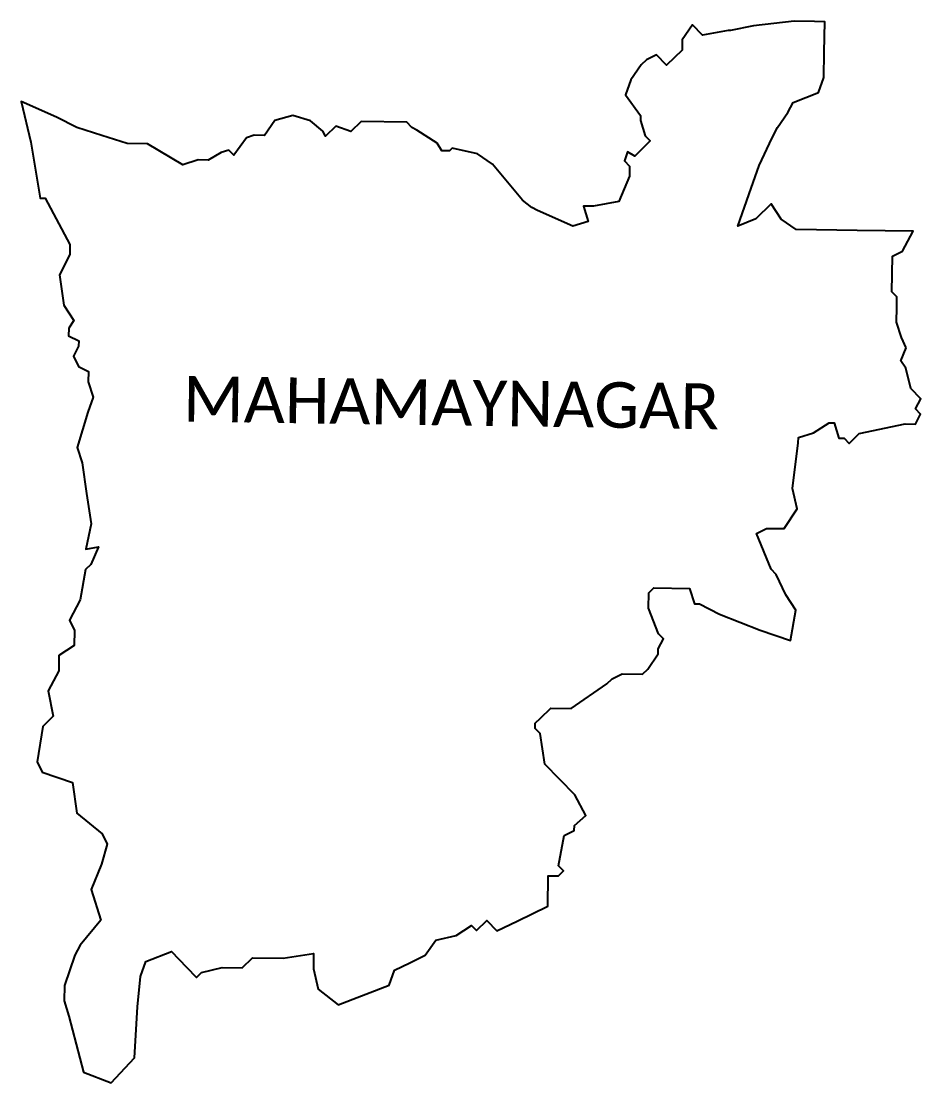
# Model space of a CAD drawing. Header units: metres. Extents: x 299786 to 303814, y 1953652 to 1956889.
# Drawn here: x 301396 to 303814, y 1953942 to 1956796 of the extents above; entities that cross this region are included whole.
import ezdxf

# ---------------------------------------------------------------- set-up
doc = ezdxf.new("R2010")
doc.units = ezdxf.units.M
doc.header["$MEASUREMENT"] = 0
doc.layers.add('VILLAGE BOUNDRY', color=10, linetype='Continuous')
doc.layers.add('VILLAGE NAME', color=250, linetype='Continuous')
doc.styles.get("Standard").update_dxf_attribs({"font": 'simplex.shx'})

msp = doc.modelspace()

# ---------------------------------------------------------------- linework, layer by layer
at = {"layer": 'VILLAGE BOUNDRY'}
msp.add_lwpolyline([(303775.4, 1955917.9), (303762.2, 1955945.4), (303749.1, 1955986.6), (303749.7, 1956027.5), (303750.1, 1956054.8), (303736.6, 1956068.7), (303738, 1956164.2), (303765.5, 1956177.5), (303793.6, 1956231.7), (303643.4, 1956233.8), (303479.6, 1956236.2), (303439.1, 1956264.1), (303412.4, 1956305.4), (303370.8, 1956265.1), (303322.8, 1956245.3), (303358.4, 1956347.2), (303379.7, 1956408.3), (303414.9, 1956482.9), (303429, 1956510), (303456.9, 1956550.6), (303470.9, 1956577.6), (303539.6, 1956604), (303553.8, 1956644.7), (303554.8, 1956713), (303556, 1956794.8), (303528.7, 1956795.2), (303474.1, 1956796), (303364.7, 1956784), (303303.1, 1956771.2), (303296.2, 1956771.3), (303227.8, 1956758.6), (303200.9, 1956786.3), (303173, 1956745.8), (303172.6, 1956718.5), (303131.1, 1956678.1), (303104.2, 1956705.8), (303076.7, 1956692.5), (303062.8, 1956679.1), (303034.9, 1956638.5), (303020.7, 1956597.8), (303060.9, 1956542.6), (303060.7, 1956529), (303073.7, 1956487.8), (303087.2, 1956474), (303045.6, 1956433.6), (303025.8, 1956445.1), (303018.1, 1956420.3), (303031.6, 1956406.5), (303031.2, 1956379.2), (303002.9, 1956311.3), (302934.5, 1956298.7), (302907.2, 1956299.1), (302920.2, 1956257.9), (302879.1, 1956244.9), (302784.1, 1956287.2), (302769, 1956295.1), (302743.5, 1956315.1), (302663, 1956411.8), (302622.5, 1956439.7), (302554.4, 1956454.3), (302547.5, 1956447.6), (302527, 1956447.9), (302513.7, 1956468.6), (302459.6, 1956503.5), (302446, 1956510.5), (302432.6, 1956524.4), (302309.7, 1956526.1), (302282, 1956499.2), (302241.3, 1956513.5), (302213.6, 1956486.6), (302207, 1956500.3), (302173.2, 1956528.1), (302125.7, 1956542.4), (302077.7, 1956529.5), (302049.8, 1956488.9), (302022.5, 1956489.3), (302001.9, 1956482.8), (301967.1, 1956435.5), (301953.6, 1956449.3), (301933.1, 1956442.8), (301898.7, 1956422.9), (301871.4, 1956423.2), (301830.2, 1956410.2), (301735.4, 1956466.2), (301680.9, 1956466.9), (301612.9, 1956488.4), (301544.9, 1956509.9), (301490.8, 1956538), (301395.8, 1956580.3), (301421.5, 1956470.7), (301446.7, 1956320.2), (301460.3, 1956320), (301526.8, 1956196.1), (301526.4, 1956168.8), (301498.3, 1956114.6), (301510.7, 1956032.5), (301537.5, 1955991.2), (301523.5, 1955970.9), (301523.2, 1955950.4), (301550.3, 1955936.4), (301550.1, 1955922.7), (301536.1, 1955895.6), (301549.4, 1955868.1), (301576.4, 1955854.1), (301576, 1955826.8), (301589.1, 1955785.6), (301574.9, 1955744.9), (301546.2, 1955649.7), (301559.3, 1955608.6), (301571.7, 1955526.5), (301584.2, 1955444.4), (301569.5, 1955376.3), (301603.8, 1955382.7), (301582.6, 1955335.2), (301568.8, 1955321.7), (301553.9, 1955240.1), (301525.8, 1955185.8), (301539.1, 1955158.3), (301538.5, 1955117.4), (301497.2, 1955090.7), (301496.6, 1955049.7), (301468.5, 1954995.5), (301481.2, 1954927.1), (301453.5, 1954900.2), (301438.4, 1954804.8), (301451.7, 1954777.3), (301533.2, 1954748.8), (301545.7, 1954666.7), (301613.1, 1954611.2), (301626.4, 1954583.7), (301612, 1954529.3), (301583.7, 1954461.4), (301609.8, 1954379.1), (301554.2, 1954311.7), (301540.2, 1954284.6), (301511.7, 1954203.1), (301511.1, 1954162.1), (301524.2, 1954121), (301562.9, 1953970.2), (301637.6, 1953941.8), (301700, 1954009.2), (301708.8, 1954145.6), (301716.8, 1954227.4), (301731, 1954268.2), (301799.7, 1954294.5), (301840.1, 1954252.9), (301867, 1954225.2), (301880.8, 1954238.7), (301935.6, 1954251.5), (301990.2, 1954250.8), (302017.9, 1954277.7), (302099.8, 1954276.5), (302181.9, 1954289), (302181.3, 1954248), (302194.1, 1954193.2), (302248.2, 1954151.5), (302385.5, 1954204.1), (302399.7, 1954244.8), (302440.9, 1954264.7), (302482.2, 1954284.6), (302510.1, 1954325.2), (302564.8, 1954338), (302606.2, 1954364.8), (302619.7, 1954350.9), (302647.4, 1954377.8), (302674.2, 1954350.1), (302729.3, 1954376.6), (302811.7, 1954416.4), (302812.9, 1954498.3), (302840.2, 1954497.9), (302854.1, 1954511.4), (302840.6, 1954525.2), (302855.4, 1954606.9), (302882.9, 1954620.2), (302883.1, 1954633.8), (302913.9, 1954660.9), (302884.3, 1954715.7), (302803.6, 1954798.8), (302791.1, 1954880.9), (302777.7, 1954894.7), (302777.7, 1954908.4), (302791.7, 1954921.8), (302819.4, 1954948.7), (302874, 1954947.9), (302970.5, 1955014.8), (302984.4, 1955028.3), (303011.9, 1955041.5), (303066.5, 1955040.7), (303080.3, 1955054.2), (303108.2, 1955094.7), (303108.4, 1955108.4), (303122.5, 1955135.5), (303109, 1955149.3), (303082.7, 1955218), (303083.3, 1955258.9), (303097.1, 1955272.4), (303192.7, 1955271), (303205.7, 1955229.9), (303219.4, 1955229.7), (303273.6, 1955201.6), (303382.2, 1955159), (303463.7, 1955130.6), (303478.6, 1955212.3), (303451.8, 1955253.6), (303425.3, 1955308.6), (303411.9, 1955322.5), (303372.3, 1955418.6), (303399.8, 1955431.9), (303447.4, 1955431.9), (303482.5, 1955485.3), (303469.6, 1955540.1), (303485.1, 1955662.7), (303485.3, 1955676.4), (303526.4, 1955689.4), (303567.7, 1955716.1), (303581.4, 1955715.9), (303594.4, 1955674.8), (303608.1, 1955674.6), (303621.5, 1955660.8), (303649.2, 1955687.7), (303772.5, 1955713.2), (303799.8, 1955712.7), (303813.8, 1955739.9), (303800.4, 1955753.7), (303814.4, 1955780.8), (303787.5, 1955808.5), (303774.6, 1955863.3), (303761.2, 1955882.9)], close=True, dxfattribs=at)

# ---------------------------------------------------------------- texts
at = {"layer": 'VILLAGE NAME', "insert": (301831.7, 1955842.4), "char_height": 122.778, "attachment_point": 1, "rotation": 359.1736}
msp.add_mtext_dynamic_manual_height_columns('{\\fCalibri|b0|i0|c0|p34;MAHAMAYNAGAR}', width=133.314, gutter_width=613.9, heights=[0], dxfattribs=at)

doc.saveas('drawing.dxf')
